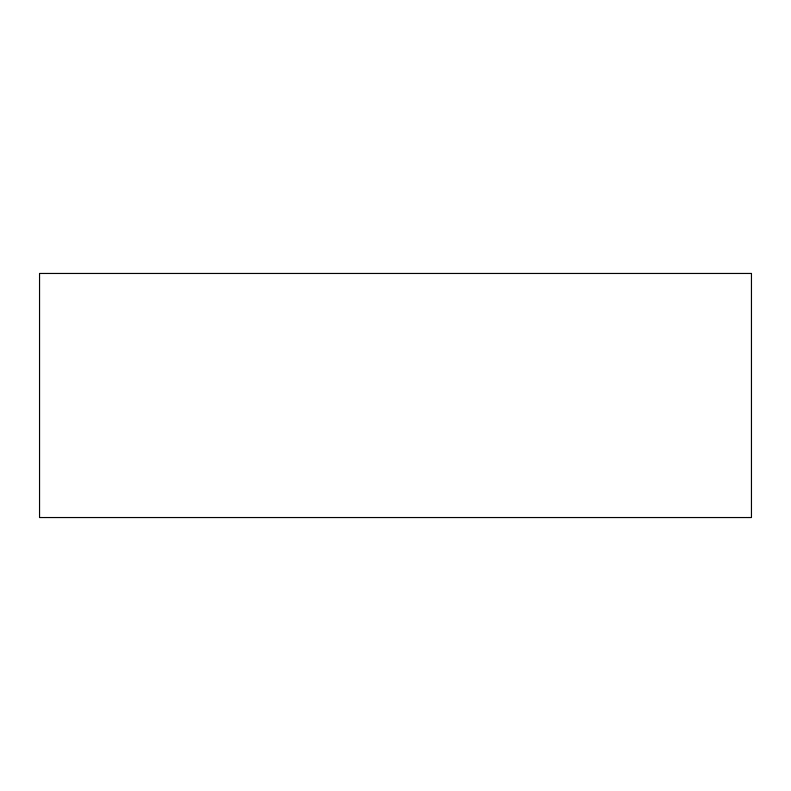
<?xml version="1.0" encoding="UTF-8"?>
<svg xmlns="http://www.w3.org/2000/svg" width="791" height="791" viewBox="0 0 791 791"><rect width="100%" height="100%" fill="white"/><g stroke="black" fill="none" stroke-linecap="round" stroke-linejoin="round"><path stroke-width="1.19" d="M751.45 273.459L39.55 273.459L39.55 517.541L751.45 517.541L751.45 273.459"/></g></svg>
